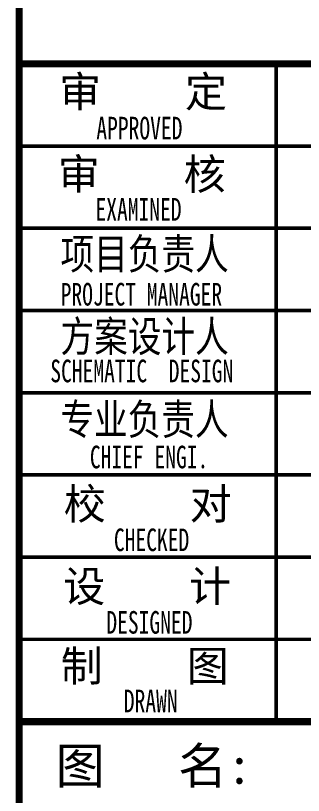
# Model space of a CAD drawing. Extents: x 169490 to 7584583, y -2399407 to 1374371.
# Drawn here: x 3769181 to 3769741, y 633001 to 634519 of the extents above; entities that cross this region are included whole.
import ezdxf
from ezdxf.enums import TextEntityAlignment as Align

# ---------------------------------------------------------------- set-up
doc = ezdxf.new("R2010")
doc.units = 0
doc.header["$LTSCALE"] = 100
doc.layers.add('图框', color=140, linetype='CONTINUOUS')
doc.layers.add('图签文字', color=147, linetype='CONTINUOUS')
doc.styles.add('建筑图签-1', font='simhei.ttf', dxfattribs={"width": 0.7})

msp = doc.modelspace()

# ---------------------------------------------------------------- linework, layer by layer
at = {"layer": '图框'}
for points, const_width in [([(3769187.6, 631784.7), (3769187.6, 643264.7)], 14), ([(3770587.6, 634424.7), (3769187.6, 634424.7)], 14), ([(3769187.6, 634424.7), (3770587.6, 634424.7)], 14), ([(3769687.6, 633144.7), (3769687.6, 634424.7)], 7), ([(3769187.6, 634264.7), (3770587.6, 634264.7)], 7), ([(3769187.6, 634104.7), (3770587.6, 634104.7)], 7), ([(3769187.6, 633944.7), (3770587.6, 633944.7)], 7), ([(3769187.6, 633784.7), (3770587.6, 633784.7)], 7), ([(3769187.6, 633624.7), (3770587.6, 633624.7)], 7), ([(3769187.6, 633464.7), (3770587.6, 633464.7)], 7), ([(3769187.6, 633304.7), (3770587.6, 633304.7)], 7), ([(3769187.6, 633144.7), (3770587.6, 633144.7)], 14)]:
    msp.add_lwpolyline(points, dxfattribs=dict(at, const_width=const_width))

# ---------------------------------------------------------------- texts
at = {"layer": '图框', "style": '建筑图签-1', "width": 0.7}
for s, p in [('APPROVED ', (3769337.8, 634277.6)), ('EXAMINED  ', (3769336.1, 634119.5, -359.8)), ('PROJECT MANAGER', (3769268.4, 633954.3, -359.8)), ('SCHEMATIC  DESIGN', (3769248.2, 633805, -359.8))]:
    msp.add_text(s, height=44, dxfattribs=at).set_placement(p)
for s, p in [('CHIEF ENGI.', (3769440.5, 633659.6)), ('CHECKED  ', (3769466.3, 633498.4)), ('DESIGNED ', (3769451.6, 633337.8)), (' DRAWN   ', (3769464.6, 633184.8))]:
    msp.add_text(s, height=44, dxfattribs=at).set_placement(p, align=Align.MIDDLE)
at = {"layer": '图签文字', "color": 7, "style": '建筑图签-1'}
for s, height, p in [('审    定', 60, (3769265.2, 634340.5)), ('审    核', 60, (3769262.6, 634180.1)), ('校    对', 60, (3769274.3, 633538.3)), ('设    计', 60, (3769273.2, 633378)), ('制    图', 60, (3769268.6, 633223)), ('图   名:', 70, (3769258.7, 633023.7))]:
    msp.add_text(s, height=height, dxfattribs=at).set_placement(p)
at = {"layer": '图签文字', "color": 7, "style": '建筑图签-1', "width": 0.8}
for s, p in [('项目负责人', (3769268.1, 634024.8)), ('方案设计人', (3769268.1, 633864.3)), ('专业负责人', (3769267.9, 633703))]:
    msp.add_text(s, height=60, dxfattribs=at).set_placement(p)

doc.saveas('drawing.dxf')
